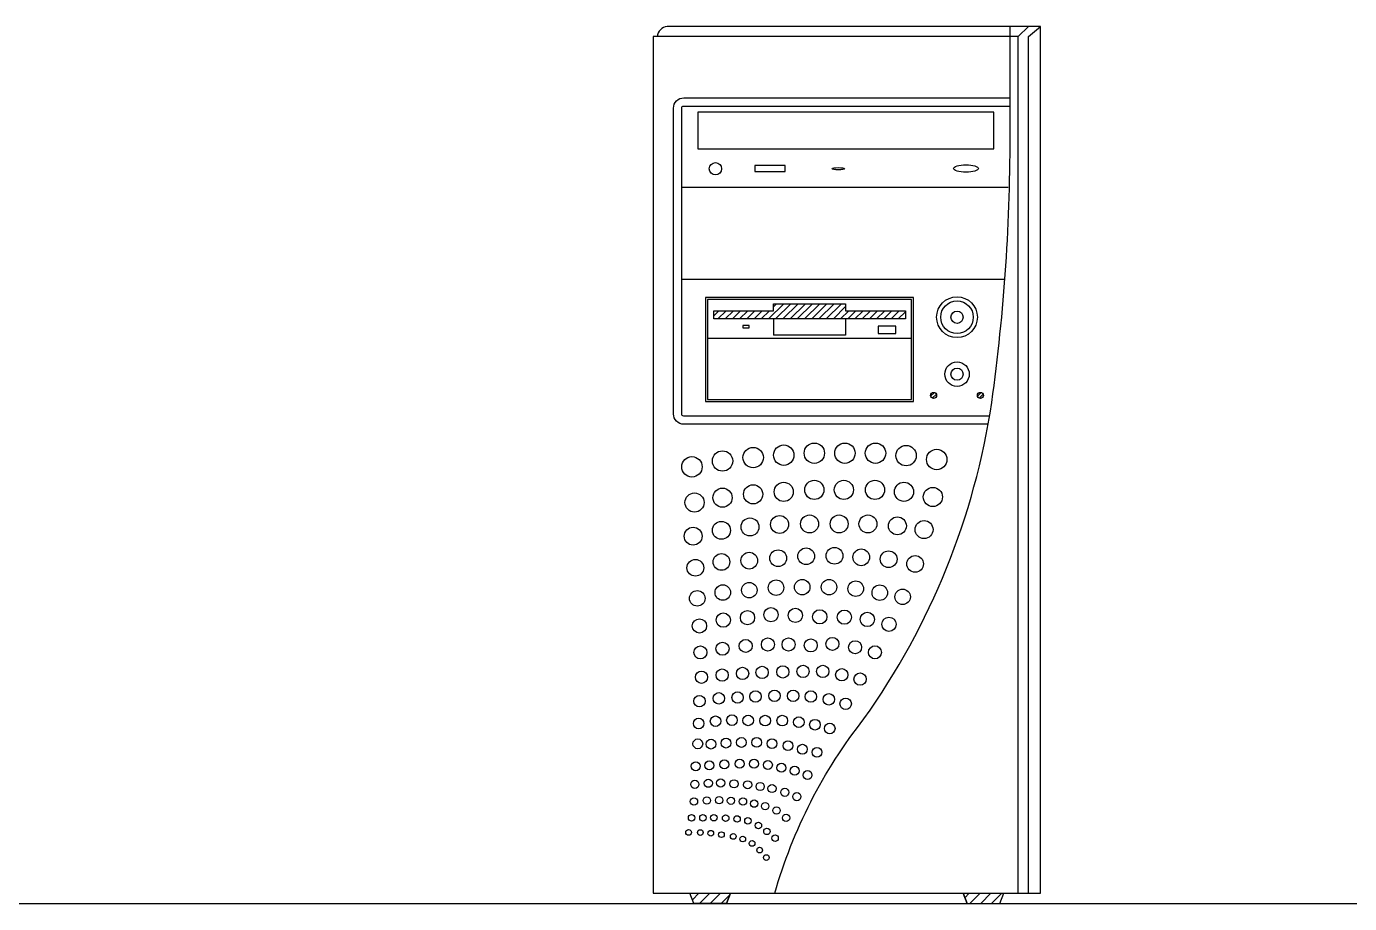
# Model space of a CAD drawing. Header units: inches. Extents: x 11.6 to 54.1, y 10.7 to 35.5.
# Drawn here: x 44.951 to 45.6, y 26.418 to 26.848 of the extents above; entities that cross this region are included whole.
import ezdxf

# ---------------------------------------------------------------- set-up
doc = ezdxf.new("R2010")
doc.units = ezdxf.units.IN
doc.header["$MEASUREMENT"] = 0
for name, color, linetype in [('02', 2, 'Continuous'), ('1', 1, 'Continuous'), ('8', 8, 'Continuous')]:
    doc.layers.add(name, color=color, linetype=linetype)
pattern_1 = [(45, (-11.7277724, 29.5641713), (-0.00265165043, 0.00265165043), [])]
pattern_2 = [(45, (-14.198598, 29.8308954), (-0.000883883476, 0.000883883476), [])]

msp = doc.modelspace()

# ---------------------------------------------------------------- hatches: boundary and pattern name
at = {"layer": '8'}
h = msp.add_hatch(dxfattribs=at)
h.set_pattern_fill('ANSI31,_O', color=256, scale=0.02)
h.set_pattern_definition([(45, (-11.7277724, 29.5641713), (-0.00176776695, 0.00176776695), [])])
h.paths.add_polyline_path([(45.31772, 26.71211), (45.31772, 26.70863), (45.2884, 26.70863), (45.2884, 26.70463), (45.3824, 26.70463), (45.3824, 26.70863), (45.35308, 26.70863), (45.35308, 26.71211)])
h = msp.add_hatch(dxfattribs=at)
h.set_pattern_fill('ANSI31', color=256, scale=0.01, style=0)
h.set_pattern_definition(pattern_2)
edge = h.paths.add_edge_path()
edge.add_arc((45.39619, 26.66715), 0.0015, 0, 360)
h = msp.add_hatch(dxfattribs=at)
h.set_pattern_fill('ANSI31', color=256, scale=0.01, style=0)
h.set_pattern_definition(pattern_2)
h.paths.add_polyline_path([(45.42068, 26.66715, 1), (45.41768, 26.66715, 1)])
h = msp.add_hatch(dxfattribs=at)
h.set_pattern_fill('ANSI31,_O', color=256, scale=0.03)
h.set_pattern_definition(pattern_1)
h.paths.add_polyline_path([(45.29469, 26.41803), (45.29669, 26.42303), (45.27669, 26.42303), (45.27869, 26.41803)])
h = msp.add_hatch(dxfattribs=at)
h.set_pattern_fill('ANSI31,_O', color=256, scale=0.03)
h.set_pattern_definition(pattern_1)
h.paths.add_polyline_path([(45.41269, 26.41803), (45.41069, 26.42303), (45.43069, 26.42303), (45.42869, 26.41803)])

# ---------------------------------------------------------------- linework, layer by layer
at = {"layer": '02'}
for p, q in [((45.43769, 26.84303), (45.44269, 26.84803)), ((45.44269, 26.84303), (45.44869, 26.84803)), ((45.44869, 26.42303), (45.44869, 26.84803)), ((45.25869, 26.84303), (45.25869, 26.42303)), ((45.43769, 26.84303), (45.25869, 26.84303)), ((45.43769, 26.42303), (45.43769, 26.84303)), ((45.44269, 26.42303), (45.44269, 26.84303)), ((45.43269, 26.76903), (45.27269, 26.76903)), ((45.43114, 26.72403), (45.27269, 26.72403)), ((45.31772, 26.70463), (45.31772, 26.69663)), ((45.35308, 26.70463), (45.35308, 26.69663)), ((45.2854, 26.69514), (45.3854, 26.69514)), ((45.35308, 26.69663), (45.31772, 26.69663)), ((45.25869, 26.42303), (45.44869, 26.42303))]:
    msp.add_line(p, q, dxfattribs=at)
for points in [[(45.44869, 26.84803), (45.26561, 26.84803, 0.355814), (45.26069, 26.84303, 0.165059)], [(45.31835, 26.42303, -0.097894), (45.36205, 26.50856, 0.118414), (45.4247, 26.6637, 0.036045), (45.43369, 26.79803), (45.43369, 26.84803)], [(45.42294, 26.65303), (45.27369, 26.65303, -0.414214), (45.26869, 26.65803), (45.26869, 26.80803, -0.414214), (45.27369, 26.81303), (45.43369, 26.81303)], [(45.42364, 26.65703), (45.27369, 26.65703, -0.414214), (45.27269, 26.65803), (45.27269, 26.80803, -0.414214), (45.27369, 26.80903), (45.43369, 26.80903)]]:
    msp.add_lwpolyline(points, format="xyb", dxfattribs=at)
for points in [[(45.42569, 26.78803), (45.42569, 26.80603), (45.28069, 26.80603), (45.28069, 26.78803)], [(45.30851, 26.77689), (45.32351, 26.77689), (45.32351, 26.77989), (45.30851, 26.77989)], [(45.2844, 26.66414), (45.3864, 26.66414), (45.3864, 26.71511), (45.2844, 26.71511)], [(45.2854, 26.66514), (45.3854, 26.66514), (45.3854, 26.71411), (45.2854, 26.71411)], [(45.35308, 26.70863), (45.3824, 26.70863), (45.3824, 26.70463), (45.2884, 26.70463), (45.2884, 26.70863), (45.31772, 26.70863), (45.31772, 26.71211), (45.35308, 26.71211)], [(45.30273, 26.70032), (45.30577, 26.70032), (45.30577, 26.70147), (45.30273, 26.70147)], [(45.36903, 26.69757), (45.37769, 26.69757), (45.37769, 26.70111), (45.36903, 26.70111)]]:
    msp.add_lwpolyline(points, close=True, dxfattribs=at)
for points in [[(45.29669, 26.42303), (45.29469, 26.41803), (45.29669, 26.42303), (45.29469, 26.41803), (45.27869, 26.41803), (45.27669, 26.42303)], [(45.41069, 26.42303), (45.41269, 26.41803), (45.41069, 26.42303), (45.41269, 26.41803), (45.42869, 26.41803), (45.43069, 26.42303)]]:
    msp.add_lwpolyline(points, dxfattribs=at)
for centre, radius in [((45.28925, 26.77829), 0.003), ((45.40769, 26.70548), 0.01), ((45.40769, 26.70548), 0.008), ((45.40769, 26.70548), 0.003), ((45.40769, 26.67756), 0.006), ((45.40769, 26.67756), 0.003), ((45.39619, 26.66715), 0.0015), ((45.41918, 26.66715), 0.0015), ((45.32273, 26.63786), 0.005), ((45.33773, 26.63881), 0.005), ((45.35273, 26.63881), 0.005), ((45.36773, 26.63881), 0.005), ((45.38273, 26.63762), 0.005), ((45.27773, 26.63213), 0.005), ((45.29273, 26.63499), 0.005), ((45.30773, 26.63666), 0.005), ((45.39773, 26.63571), 0.005), ((45.30773, 26.61866), 0.0047), ((45.32273, 26.61986), 0.0047), ((45.33773, 26.62081), 0.0047), ((45.35221, 26.62081), 0.0047), ((45.36747, 26.62081), 0.0047), ((45.38168, 26.61988), 0.0047), ((45.27899, 26.61464), 0.0047), ((45.29273, 26.61699), 0.0047), ((45.39585, 26.61736), 0.0047), ((45.29219, 26.60099), 0.0044), ((45.30619, 26.60266), 0.0044), ((45.32069, 26.60386), 0.0044), ((45.33541, 26.60413), 0.0044), ((45.34989, 26.60413), 0.0044), ((45.36402, 26.60413), 0.0044), ((45.37846, 26.60319), 0.0044), ((45.39153, 26.60136), 0.0044), ((45.27831, 26.59813), 0.0044), ((45.30584, 26.58613), 0.0041), ((45.32, 26.58733), 0.0041), ((45.33372, 26.58828), 0.0041), ((45.34761, 26.58852), 0.0041), ((45.36074, 26.58777), 0.0041), ((45.37417, 26.58684), 0.0041), ((45.2794, 26.58263), 0.0041), ((45.29219, 26.58549), 0.0041), ((45.38714, 26.58452), 0.0041), ((45.28033, 26.56763), 0.0038), ((45.29286, 26.57049), 0.0038), ((45.30585, 26.57166), 0.0038), ((45.31897, 26.57286), 0.0038), ((45.3318, 26.57313), 0.0038), ((45.34496, 26.57313), 0.0038), ((45.35804, 26.57238), 0.0038), ((45.36981, 26.57042), 0.0038), ((45.38103, 26.5684), 0.0038), ((45.28141, 26.55413), 0.0035), ((45.29309, 26.55699), 0.0035), ((45.30498, 26.55816), 0.0035), ((45.31648, 26.55962), 0.0035), ((45.32842, 26.55928), 0.0035), ((45.3404, 26.55859), 0.0035), ((45.35247, 26.55842), 0.0035), ((45.36371, 26.55731), 0.0035), ((45.37433, 26.55494), 0.0035), ((45.2927, 26.54296), 0.0032), ((45.30407, 26.54431), 0.0032), ((45.31497, 26.54502), 0.0032), ((45.32512, 26.54503), 0.0032), ((45.33597, 26.54456), 0.0032), ((45.34657, 26.54531), 0.0032), ((45.35771, 26.54368), 0.0032), ((45.28185, 26.54113), 0.0032), ((45.36747, 26.54118), 0.0032), ((45.28242, 26.52897), 0.003), ((45.29253, 26.53005), 0.003), ((45.30255, 26.53085), 0.003), ((45.31212, 26.53136), 0.003), ((45.32227, 26.53156), 0.003), ((45.33219, 26.53185), 0.003), ((45.34185, 26.53185), 0.003), ((45.35118, 26.5302), 0.003), ((45.36014, 26.52806), 0.003), ((45.2814, 26.51725), 0.0028), ((45.29091, 26.51861), 0.0028), ((45.30012, 26.51902), 0.0028), ((45.30889, 26.51954), 0.0028), ((45.31823, 26.5199), 0.0028), ((45.32733, 26.51986), 0.0028), ((45.33602, 26.51949), 0.0028), ((45.34485, 26.51813), 0.0028), ((45.35309, 26.51598), 0.0028), ((45.28103, 26.5063), 0.0026), ((45.28931, 26.5074), 0.0026), ((45.29734, 26.50794), 0.0026), ((45.30531, 26.5078), 0.0026), ((45.31362, 26.50771), 0.0026), ((45.32201, 26.50771), 0.0026), ((45.33016, 26.50695), 0.0026), ((45.33803, 26.5057), 0.0026), ((45.34529, 26.50382), 0.0026), ((45.30199, 26.49699), 0.0024), ((45.30949, 26.49701), 0.0024), ((45.2806, 26.49632), 0.0024), ((45.2871, 26.49617), 0.0024), ((45.29446, 26.49668), 0.0024), ((45.31697, 26.49641), 0.0024), ((45.32481, 26.49539), 0.0024), ((45.3319, 26.49369), 0.0024), ((45.33901, 26.49216), 0.0024), ((45.2796, 26.48534), 0.0022), ((45.28627, 26.48572), 0.0022), ((45.29363, 26.48623), 0.0022), ((45.30116, 26.48654), 0.0022), ((45.30819, 26.48656), 0.0022), ((45.31495, 26.48596), 0.0022), ((45.32161, 26.48458), 0.0022), ((45.3281, 26.48312), 0.0022), ((45.33439, 26.48099), 0.0022), ((45.27914, 26.47649), 0.002), ((45.2858, 26.477), 0.002), ((45.29182, 26.47713), 0.002), ((45.29837, 26.47671), 0.002), ((45.30504, 26.47625), 0.002), ((45.31119, 26.47541), 0.002), ((45.317, 26.47439), 0.002), ((45.32324, 26.47257), 0.002), ((45.27872, 26.46802), 0.0018), ((45.28502, 26.46852), 0.0018), ((45.29104, 26.46866), 0.0018), ((45.29685, 26.46843), 0.0018), ((45.30275, 26.46802), 0.0018), ((45.30826, 26.467), 0.0018), ((45.31364, 26.46574), 0.0018), ((45.32916, 26.47044), 0.002), ((45.27757, 26.46), 0.0016), ((45.28313, 26.46004), 0.0016), ((45.28845, 26.46012), 0.0016), ((45.29426, 26.45988), 0.0016), ((45.29984, 26.45948), 0.0016), ((45.31915, 26.46364), 0.0018), ((45.32387, 26.46), 0.0018), ((45.2761, 26.45289), 0.0014), ((45.28184, 26.45284), 0.0014), ((45.28697, 26.45247), 0.0014), ((45.30518, 26.45862), 0.0016), ((45.31029, 26.45631), 0.0016), ((45.31451, 26.4534), 0.0016), ((45.29216, 26.45179), 0.0014), ((45.298, 26.45094), 0.0014), ((45.30264, 26.44965), 0.0014), ((45.30722, 26.44749), 0.0014), ((45.31847, 26.4501), 0.0016), ((45.31093, 26.44421), 0.0014), ((45.3142, 26.44054), 0.0014)]:
    msp.add_circle(centre, radius, dxfattribs=at)
for centre, major_axis, ratio in [((45.34948, 26.77827), (-0.00305, 0), 0.185097), ((45.41204, 26.77839), (-0.00611, 0), 0.303759)]:
    msp.add_ellipse(centre, major_axis=major_axis, ratio=ratio, dxfattribs=at)
at = {"layer": '1'}
msp.add_line((33.43569, 26.41803), (53.7619, 26.41803), dxfattribs=at)

doc.saveas('drawing.dxf')
